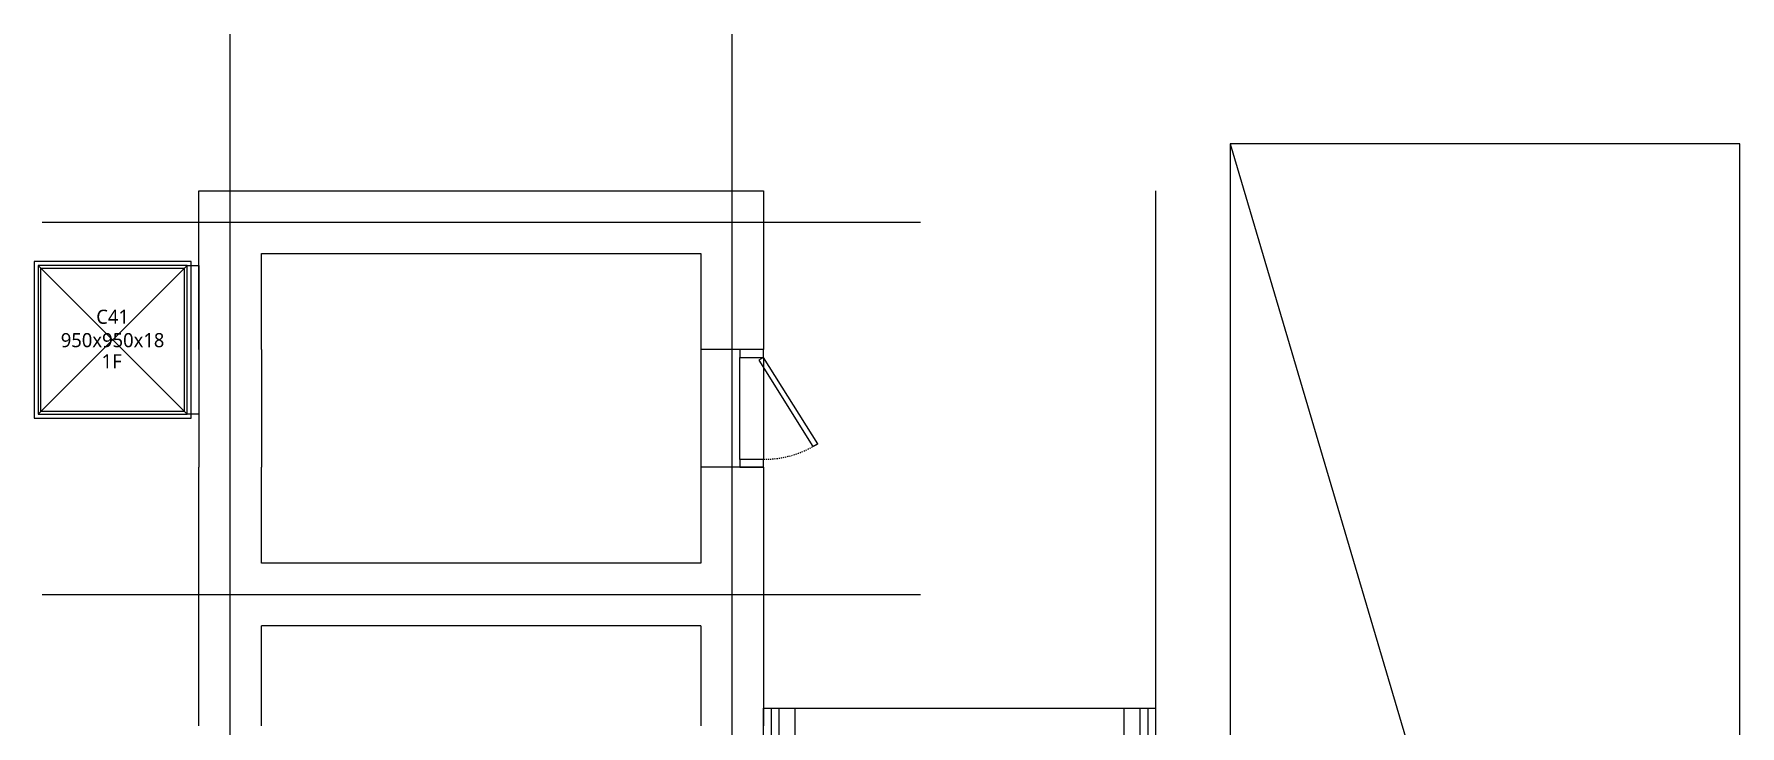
# Model space of a CAD drawing. Header units: millimetres. Extents: x 13515 to 183937, y -33900 to -660.
# Drawn here: x 119645.7 to 119815.9, y -19502 to -19433 of the extents above; entities that cross this region are included whole.
import ezdxf
from ezdxf.enums import TextEntityAlignment as Align

# ---------------------------------------------------------------- set-up
doc = ezdxf.new("R2010")
doc.units = ezdxf.units.MM
doc.header["$LTSCALE"] = 100
doc.header["$MEASUREMENT"] = 0
doc.header["$PDSIZE"] = -10
doc.linetypes.add('A0-000 XR 평면도$0$HID', pattern=[2.5, 1.5, -1])
doc.layers.get('0').update_dxf_attribs({"linetype": 'CONTINUOUS'})
doc.layers.get('Defpoints').update_dxf_attribs({"color": 171, "linetype": 'CONTINUOUS'})
doc.layers.add('#프레임 라인', color=189, linetype='CONTINUOUS', plot=False)
for name, color, linetype in [('A0-000 XR 평면도$0$DOOR', 4, 'CONTINUOUS'), ('A0-000 XR 평면도$0$DOOR(OPEN ELE)', 5, 'CONTINUOUS'), ('ELE9', 9, 'CONTINUOUS'), ('STAIR', 4, 'CONTINUOUS'), ('STEEL', 5, 'CONTINUOUS'), ('주차-화물', 251, 'CONTINUOUS')]:
    doc.layers.add(name, color=color, linetype=linetype)
doc.styles.add('TE', font='malgun_0.ttf')
doc.styles.add('나눔바른고딕', font='NanumBarunGothic.ttf')

# ---------------------------------------------------------------- blocks, each defined once
blk = doc.blocks.new('*U131')
at = {"color": 0, "linetype": 'ByBlock'}
for p, q in [((475, 475), (-475, 475)), ((-475, 475), (-475, -475)), ((-457, 457), (457, 457)), ((-457, -457), (-457, 457)), ((457, 457), (457, -457)), ((475, -475), (475, 475)), ((-475, -475), (475, -475)), ((457, -457), (-457, -457))]:
    blk.add_line(p, q, dxfattribs=at)
at = {"layer": 'Defpoints'}
blk.add_point((0, 0), dxfattribs=at)
blk = doc.blocks.new('C41-1F')
at = {"layer": '#프레임 라인', "ltscale": 0.1}
blk.add_lwpolyline([(-500, -500), (500, -500), (500, 500), (-500, 500)], close=True, dxfattribs=at)
at = {"layer": 'Defpoints', "ltscale": 10000}
for p, q in [((-475, -475), (475, 475)), ((475, -475), (-475, 475))]:
    blk.add_line(p, q, dxfattribs=at)
at = {"ltscale": 0.1}
blk.add_blockref('*U131', (0, 0), dxfattribs=at)
at = {"layer": 'Defpoints', "style": 'TE'}
for s, p in [('C41', (0, 102)), ('950x950x18', (0, -47)), ('1F', (-6, -182))]:
    blk.add_text(s, height=90, dxfattribs=at).set_placement(p, align=Align.CENTER)
blk = doc.blocks.new('A$Cbf5f0bca')
at = {"layer": 'STAIR', "ltscale": 5}
for p, q in [((3050, 3500), (3050, 2000)), ((3050, 3200), (950, 3200)), ((3050, 2900), (950, 2900)), ((3050, 2600), (950, 2600)), ((3050, 2300), (950, 2300)), ((3250, 2000), (750, 2000))]:
    blk.add_line(p, q, dxfattribs=at)
for points in [[(3250, 3500), (750, 3500), (750, -4075)], [(950, 2000), (950, 3500)], [(3250, -4075), (3250, 3500)]]:
    blk.add_lwpolyline(points, dxfattribs=at)
at = {"layer": 'STEEL', "ltscale": 5}
for points in [[(800, 3500), (800, -4075)], [(850, 3500), (850, -4075)], [(3150, 2000), (3150, 3500)], [(3200, 2000), (3200, 3500)]]:
    blk.add_lwpolyline(points, dxfattribs=at)
blk = doc.blocks.new('A$C9dd89177')
at = {"layer": '주차-화물', "ltscale": 0.1}
blk.add_lwpolyline([(0, 0), (11000, 0), (11000, 3250), (0, 3250), (0, 0), (11000, 3250)], dxfattribs=at)
at = {"layer": '주차-화물', "style": '나눔바른고딕'}
blk.add_text('화물용', height=450, dxfattribs=at).set_placement((9831, 561), align=Align.MIDDLE_CENTER)
blk = doc.blocks.new('A0-000 XR 평면도$0$A$C60820D4B')
at = {"layer": 'A0-000 XR 평면도$0$DOOR'}
for points in [[(500, 700), (500, 750), (350, 750), (350, 700)], [(500, 0), (500, 50), (350, 50), (350, 0)]]:
    blk.add_lwpolyline(points, close=True, dxfattribs=at)
for points in [[(4, 600), (350, 50), (380, 68), (35, 617)], [(4, 600), (35, 617)]]:
    blk.add_lwpolyline(points, dxfattribs=at)
at = {"layer": 'A0-000 XR 평면도$0$DOOR(OPEN ELE)'}
for p, q in [((350, 50), (350, 700)), ((500, 700), (500, 50))]:
    blk.add_line(p, q, dxfattribs=at)
at = {"layer": 'A0-000 XR 평면도$0$DOOR(OPEN ELE)', "linetype": 'A0-000 XR 평면도$0$HID', "ltscale": 0.05}
blk.add_arc((350, 50), 650, 90, 122.1801, dxfattribs=at)
blk = doc.blocks.new('FGHJ')
at = {"layer": 'ELE9', "ltscale": 0.1}
for points in [[(37064749.1, 46346.3), (37064749.1, 52346.3)], [(37067949.1, 46346.3), (37067949.1, 52346.3)], [(37070649.1, 51346.3), (37070649.1, 48046.3)], [(37063549.1, 51146.3), (37069149.1, 51146.3)], [(37064549.1, 50333.8), (37064549.1, 49583.8)], [(37064949.1, 50333.8), (37064949.1, 49583.8)], [(37067749.1, 50333.8), (37067749.1, 49583.8)], [(37063549.1, 48771.3), (37069149.1, 48771.3)]]:
    blk.add_lwpolyline(points, dxfattribs=at)
at = {"layer": 'ELE9', "ltscale": 1000}
for points in [[(37064549.1, 51346.3), (37068149.1, 51346.3), (37068149.1, 50333.8)], [(37064549.1, 50333.8), (37064549.1, 51346.3)], [(37064949.1, 50333.8), (37064949.1, 50946.3), (37067749.1, 50946.3), (37067749.1, 50333.8)], [(37068149.1, 50333.8), (37067749.1, 50333.8)], [(37064549.1, 47933.8), (37064549.1, 49583.8)], [(37064949.1, 48971.3), (37064949.1, 49583.8)], [(37067749.1, 49583.8), (37067749.1, 48971.3)], [(37068149.1, 49583.8), (37067749.1, 49583.8)], [(37068149.1, 49583.8), (37068149.1, 47933.8)], [(37067749.1, 48971.3), (37064949.1, 48971.3)], [(37064949.1, 47933.8), (37064949.1, 48571.3)], [(37067749.1, 48571.3), (37064949.1, 48571.3)], [(37067749.1, 48571.3), (37067749.1, 47933.8)]]:
    blk.add_lwpolyline(points, dxfattribs=at)
at = {"layer": 'ELE9', "ltscale": 0.1}
blk.add_lwpolyline([(37064474.1, 50871.3), (37064549.1, 50871.3), (37064549.1, 49921.3), (37064474.1, 49921.3)], close=True, dxfattribs=at)
at = {"layer": 'ELE9', "ltscale": 0.1, "rotation": 270}
blk.add_blockref('A$C9dd89177', (37071124.1, 51646.3), dxfattribs=at)
at = {"layer": 'ELE9', "ltscale": 0.1}
blk.add_blockref('C41-1F', (37063999.1, 50396.3), dxfattribs=at)
at = {"layer": 'ELE9', "rotation": 180}
blk.add_blockref('A0-000 XR 평면도$0$A$C60820D4B', (37068499.1, 50333.8), dxfattribs=at)
at = {"layer": 'ELE9', "ltscale": 0.1, "xscale": -1}
blk.add_blockref('A$Cbf5f0bca', (37071399.1, 44546.3), dxfattribs=at)

msp = doc.modelspace()

# ---------------------------------------------------------------- block references
at = {"xscale": 0.01565102769230769, "yscale": 0.01565102769230769, "zscale": 0.01565102769230769}
msp.add_blockref('FGHJ', (-460436.19, -20252.24), dxfattribs=at)

doc.saveas('drawing.dxf')
